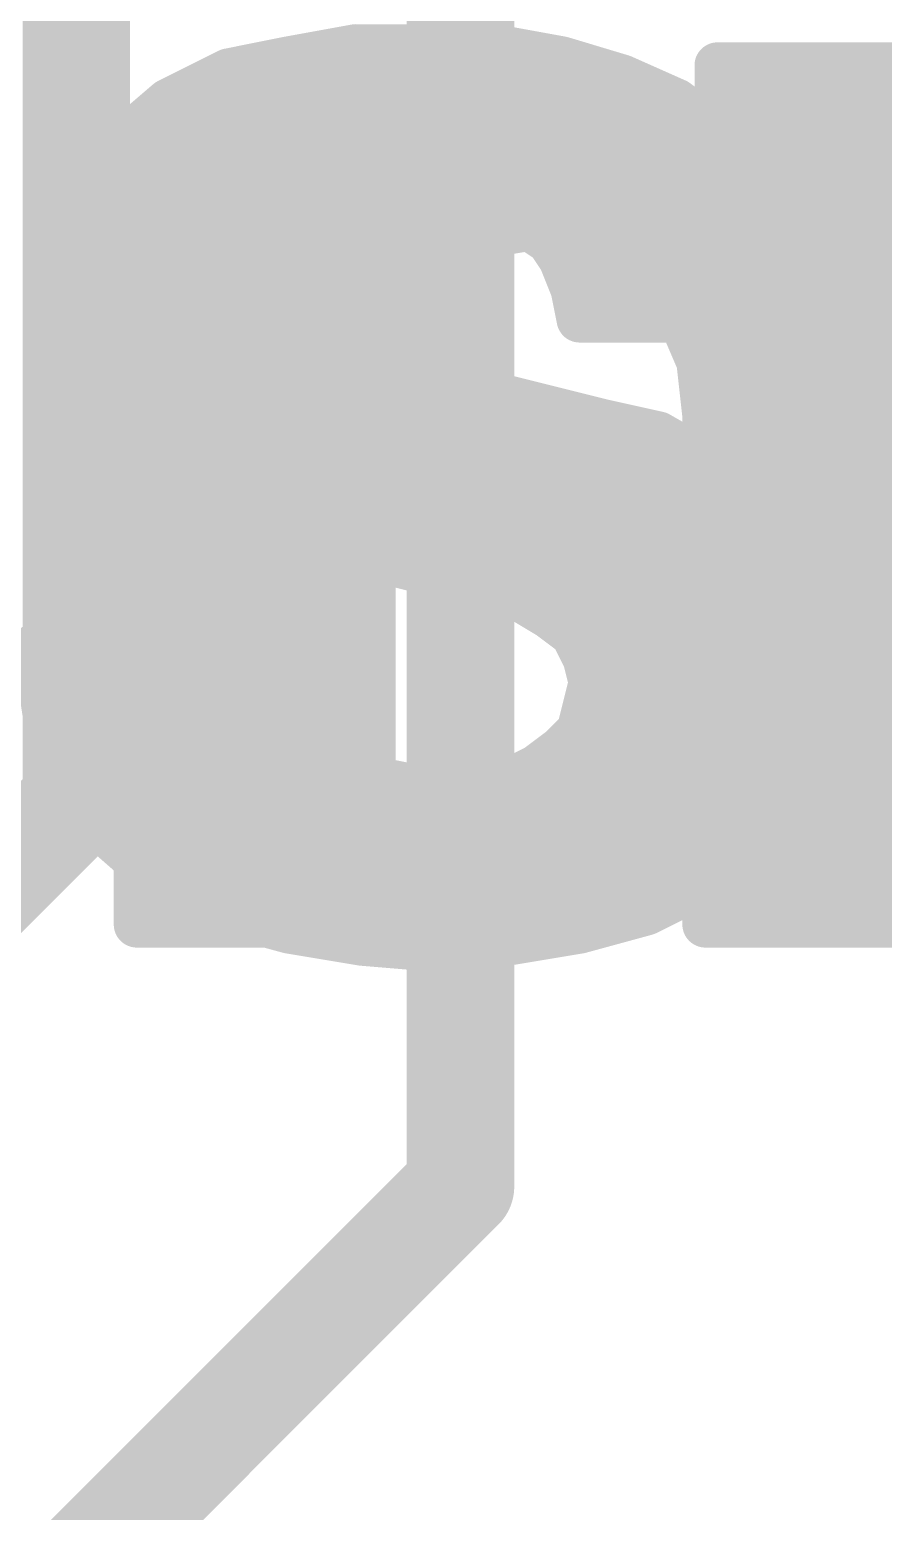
# Model space of a CAD drawing. Extents: x -29 to 78, y -12 to 55.
# Drawn here: x 12.242 to 13.653, y 16.226 to 18.675 of the extents above; entities that cross this region are included whole.
import ezdxf

# ---------------------------------------------------------------- set-up
doc = ezdxf.new("R2010")
doc.units = 0
for name, color, linetype in [('1', 12, 'CONTINUOUS'), ('21', 41, 'CONTINUOUS'), ('22', 40, 'CONTINUOUS')]:
    doc.layers.add(name, color=color, linetype=linetype)

msp = doc.modelspace()

# ---------------------------------------------------------------- linework, layer by layer
at = {"layer": '1', "const_width": 0.1778}
for points in [[(12.3191, 22.7322), (12.3191, 17.3991)], [(12.9541, 22.2242), (12.9541, 16.7632)], [(12.3191, 17.3991), (8.2941, 13.3741)], [(9.144, 12.9531), (12.9541, 16.7632)]]:
    msp.add_lwpolyline(points, dxfattribs=at)
at = {"layer": '1', "const_width": 0.0889}
for points in [[(12.3505, 17.3677, 1), (12.2877, 17.4305)], [(12.2747, 17.3991, 1), (12.3636, 17.3991)], [(12.9855, 16.7318, 1), (12.9227, 16.7946)], [(12.9097, 16.7632, 1), (12.9986, 16.7632)]]:
    msp.add_lwpolyline(points, format="xyb", dxfattribs=at)
at = {"layer": '21', "const_width": 0.0762}
for points in [[(12.571, 18.606), (12.671, 18.626)], [(12.671, 18.626), (12.781, 18.646)], [(12.781, 18.646), (13.011, 18.646)], [(13.011, 18.646), (13.121, 18.626)], [(13.121, 18.626), (13.221, 18.596)], [(12.471, 18.556), (12.571, 18.606)], [(12.5446, 18.5928), (13.2282, 18.5928)], [(13.221, 18.596), (13.311, 18.556)], [(12.401, 18.496), (12.471, 18.556)], [(13.311, 18.556), (13.391, 18.496)], [(12.425, 18.5166), (13.3635, 18.5166)], [(12.331, 18.416), (12.401, 18.496)], [(13.391, 18.496), (13.451, 18.416)], [(12.3524, 18.4404), (13.4327, 18.4404)], [(12.291, 18.316), (12.331, 18.416)], [(13.451, 18.416), (13.501, 18.316)], [(12.811, 18.386), (12.781, 18.376)], [(12.981, 18.386), (12.811, 18.386)], [(13.031, 18.366), (12.981, 18.386)], [(12.3103, 18.3642), (12.7356, 18.3642)], [(12.711, 18.356), (12.671, 18.296)], [(12.741, 18.366), (12.711, 18.356)], [(12.781, 18.376), (12.741, 18.366)], [(13.071, 18.346), (13.031, 18.366)], [(13.0346, 18.3642), (13.4769, 18.3642)], [(13.101, 18.326), (13.071, 18.346)], [(12.281, 18.196), (12.291, 18.316)], [(13.121, 18.296), (13.101, 18.326)], [(13.501, 18.316), (13.521, 18.196)], [(12.2887, 18.288), (12.671, 18.288)], [(12.671, 18.296), (12.671, 18.256)], [(13.141, 18.246), (13.121, 18.296)], [(13.1242, 18.288), (13.5057, 18.288)], [(12.671, 18.256), (12.681, 18.216)], [(13.151, 18.196), (13.141, 18.246)], [(12.2823, 18.2118), (12.6842, 18.2118)], [(12.681, 18.216), (12.711, 18.176)], [(13.1478, 18.2118), (13.5184, 18.2118)], [(12.291, 18.106), (12.281, 18.196)], [(13.521, 18.196), (13.151, 18.196)], [(12.711, 18.176), (12.751, 18.146)], [(12.2877, 18.1356), (12.7718, 18.1356)], [(12.751, 18.146), (12.811, 18.116)], [(12.811, 18.116), (12.871, 18.096)], [(12.321, 18.036), (12.291, 18.106)], [(12.871, 18.096), (12.951, 18.086)], [(12.951, 18.086), (13.191, 18.026)], [(12.311, 18.0594), (13.0574, 18.0594)], [(12.361, 17.976), (12.321, 18.036)], [(13.191, 18.026), (13.281, 18.006)], [(13.281, 18.006), (13.421, 17.926)], [(12.3562, 17.9832), (13.3209, 17.9832)], [(12.421, 17.936), (12.361, 17.976)], [(12.491, 17.896), (12.421, 17.936)], [(13.421, 17.926), (13.481, 17.876)], [(12.4718, 17.907), (13.4438, 17.907)], [(12.561, 17.866), (12.491, 17.896)], [(12.641, 17.836), (12.561, 17.866)], [(13.481, 17.876), (13.521, 17.816)], [(12.731, 17.816), (12.641, 17.836)], [(12.6644, 17.8308), (13.5111, 17.8308)], [(12.831, 17.796), (12.731, 17.816)], [(13.521, 17.816), (13.551, 17.746)], [(12.991, 17.756), (12.831, 17.796)], [(13.051, 17.736), (12.991, 17.756)], [(12.9952, 17.7546), (13.5473, 17.7546)], [(13.551, 17.746), (13.561, 17.656)], [(13.101, 17.706), (13.051, 17.736)], [(13.141, 17.676), (13.101, 17.706)], [(13.1378, 17.6784), (13.5585, 17.6784)], [(13.161, 17.636), (13.141, 17.676)], [(12.271, 17.526), (12.251, 17.656)], [(12.251, 17.656), (12.621, 17.656)], [(12.621, 17.656), (12.621, 17.596)], [(13.561, 17.656), (13.541, 17.526)], [(13.171, 17.596), (13.161, 17.636)], [(12.2593, 17.6022), (12.621, 17.6022)], [(12.621, 17.596), (12.641, 17.546)], [(13.151, 17.516), (13.171, 17.596)], [(13.1695, 17.6022), (13.5527, 17.6022)], [(12.641, 17.546), (12.671, 17.506)], [(12.311, 17.426), (12.271, 17.526)], [(12.271, 17.526), (12.656, 17.526)], [(13.1535, 17.526), (13.541, 17.526)], [(13.541, 17.526), (13.501, 17.416)], [(12.671, 17.506), (12.751, 17.446)], [(13.121, 17.486), (13.151, 17.516)], [(13.081, 17.456), (13.121, 17.486)], [(12.3015, 17.4498), (12.7459, 17.4498)], [(13.041, 17.436), (13.081, 17.456)], [(13.0686, 17.4498), (13.5133, 17.4498)], [(12.381, 17.336), (12.311, 17.426)], [(12.751, 17.446), (12.811, 17.436)], [(12.811, 17.436), (12.861, 17.426)], [(12.861, 17.426), (12.921, 17.416)], [(12.921, 17.416), (12.961, 17.426)], [(12.961, 17.426), (13.001, 17.426)], [(13.001, 17.426), (13.041, 17.436)], [(13.501, 17.416), (13.441, 17.336)], [(12.3518, 17.3736), (13.4692, 17.3736)], [(12.461, 17.266), (12.381, 17.336)], [(13.441, 17.336), (13.361, 17.266)], [(12.4251, 17.2974), (13.3969, 17.2974)], [(12.561, 17.216), (12.461, 17.266)], [(13.361, 17.266), (13.261, 17.216)], [(12.5506, 17.2212), (13.2714, 17.2212)], [(12.671, 17.186), (12.561, 17.216)], [(13.261, 17.216), (13.151, 17.186)], [(12.791, 17.166), (12.671, 17.186)], [(13.151, 17.186), (13.031, 17.166)], [(12.911, 17.156), (12.791, 17.166)], [(13.031, 17.166), (12.911, 17.156)]]:
    msp.add_lwpolyline(points, dxfattribs=at)
at = {"layer": '21', "const_width": 0.0381}
for points in [[(12.6676, 18.6447, 1), (12.6744, 18.6073)], [(12.6747, 18.6073, 1), (12.6673, 18.6447)], [(12.781, 18.6651, 1), (12.781, 18.627)], [(12.7844, 18.6273, 1), (12.7776, 18.6647)], [(13.0144, 18.6647, 1), (13.0076, 18.6273)], [(13.011, 18.627, 1), (13.011, 18.6651)], [(13.1265, 18.6442, 1), (13.1155, 18.6078)], [(13.1176, 18.6073, 1), (13.1244, 18.6447)], [(12.5673, 18.6247, 1), (12.5747, 18.5873)], [(12.5795, 18.589, 1), (12.5625, 18.623)], [(12.5446, 18.6119, 1), (12.5446, 18.5738)], [(13.2287, 18.6134, 1), (13.2133, 18.5786)], [(13.2155, 18.5778, 1), (13.2265, 18.6142)], [(13.2282, 18.5738, 1), (13.2282, 18.6119)], [(12.4625, 18.573, 1), (12.4795, 18.539)], [(12.4834, 18.5415, 1), (12.4586, 18.5705)], [(13.3224, 18.5712, 1), (13.2996, 18.5408)], [(13.3033, 18.5386, 1), (13.3187, 18.5734)], [(12.425, 18.5357, 1), (12.425, 18.4976)], [(13.3635, 18.4976, 1), (13.3635, 18.5357)], [(12.3886, 18.5105, 1), (12.4134, 18.4815)], [(12.4153, 18.4835, 1), (12.3867, 18.5085)], [(13.4062, 18.5074, 1), (13.3758, 18.4846)], [(13.3796, 18.4808, 1), (13.4024, 18.5112)], [(12.3524, 18.4595, 1), (12.3524, 18.4214)], [(13.4327, 18.4214, 1), (13.4327, 18.4595)], [(12.3167, 18.4285, 1), (12.3453, 18.4035)], [(12.3487, 18.4089, 1), (12.3133, 18.4231)], [(13.468, 18.4245, 1), (13.434, 18.4075)], [(13.4358, 18.4046, 1), (13.4662, 18.4274)], [(12.811, 18.405, 1), (12.811, 18.3669)], [(12.817, 18.3679, 1), (12.805, 18.4041)], [(12.9881, 18.4037, 1), (12.9739, 18.3683)], [(12.981, 18.3669, 1), (12.981, 18.405)], [(12.3103, 18.3833, 1), (12.3103, 18.3452)], [(12.705, 18.3741, 1), (12.717, 18.3379)], [(12.7269, 18.3454, 1), (12.6951, 18.3666)], [(12.7364, 18.3845, 1), (12.7456, 18.3475)], [(12.747, 18.3479, 1), (12.735, 18.3841)], [(12.7356, 18.3452, 1), (12.7356, 18.3833)], [(12.775, 18.3941, 1), (12.787, 18.3579)], [(12.7856, 18.3575, 1), (12.7764, 18.3945)], [(13.0395, 18.383, 1), (13.0225, 18.349)], [(13.0346, 18.3833, 1), (13.0346, 18.3452)], [(13.0239, 18.3483, 1), (13.0381, 18.3837)], [(13.4769, 18.3452, 1), (13.4769, 18.3833)], [(13.0816, 18.3619, 1), (13.0604, 18.3301)], [(13.0625, 18.329, 1), (13.0795, 18.363)], [(12.31, 18.3144, 1), (12.272, 18.3176)], [(13.1169, 18.3366, 1), (13.0851, 18.3154)], [(13.0904, 18.3101, 1), (13.1116, 18.3419)], [(13.5198, 18.3191, 1), (13.4822, 18.3129)], [(13.484, 18.3075, 1), (13.518, 18.3245)], [(12.2887, 18.3071, 1), (12.2887, 18.269)], [(12.2733, 18.3231, 1), (12.3087, 18.3089)], [(12.6551, 18.3066, 1), (12.6869, 18.2854)], [(12.6901, 18.296, 1), (12.652, 18.296)], [(12.671, 18.269, 1), (12.671, 18.3071)], [(13.1387, 18.3031, 1), (13.1033, 18.2889)], [(13.1242, 18.3071, 1), (13.1242, 18.269)], [(13.1051, 18.2854, 1), (13.1369, 18.3066)], [(13.5057, 18.269, 1), (13.5057, 18.3071)], [(12.6895, 18.2606, 1), (12.6525, 18.2514)], [(12.652, 18.256, 1), (12.6901, 18.256)], [(13.1597, 18.2497, 1), (13.1223, 18.2423)], [(13.1233, 18.2389, 1), (13.1587, 18.2531)], [(12.2823, 18.2309, 1), (12.2823, 18.1928)], [(12.6962, 18.2274, 1), (12.6658, 18.2046)], [(12.6842, 18.1928, 1), (12.6842, 18.2309)], [(13.1478, 18.2309, 1), (13.1478, 18.1928)], [(13.5184, 18.1928, 1), (13.5184, 18.2309)], [(12.2999, 18.1981, 1), (12.2621, 18.1939)], [(12.6625, 18.2114, 1), (12.6995, 18.2206)], [(13.151, 18.2151, 1), (13.151, 18.177)], [(13.521, 18.177, 1), (13.521, 18.2151)], [(12.262, 18.1976, 1), (12.3, 18.1944)], [(12.7224, 18.1912, 1), (12.6996, 18.1608)], [(12.6958, 18.1646, 1), (12.7262, 18.1874)], [(13.1323, 18.1923, 1), (13.1697, 18.1997)], [(13.5022, 18.1929, 1), (13.5398, 18.1991)], [(12.2877, 18.1547, 1), (12.2877, 18.1166)], [(12.7595, 18.163, 1), (12.7425, 18.129)], [(12.7396, 18.1308, 1), (12.7624, 18.1612)], [(12.7718, 18.1166, 1), (12.7718, 18.1547)], [(12.817, 18.1341, 1), (12.805, 18.0979)], [(12.8025, 18.099, 1), (12.8195, 18.133)], [(12.3085, 18.1135, 1), (12.2735, 18.0985)], [(12.2721, 18.1039, 1), (12.3099, 18.1081)], [(12.8734, 18.1149, 1), (12.8686, 18.0771)], [(12.865, 18.0779, 1), (12.877, 18.1141)], [(12.9556, 18.1045, 1), (12.9464, 18.0675)], [(12.9486, 18.0671, 1), (12.9534, 18.1049)], [(12.311, 18.0785, 1), (12.311, 18.0404)], [(12.3369, 18.0466, 1), (12.3051, 18.0254)], [(13.0574, 18.0404, 1), (13.0574, 18.0785)], [(12.3035, 18.0285, 1), (12.3385, 18.0435)], [(13.1951, 18.0446, 1), (13.1869, 18.0074)], [(13.1864, 18.0075, 1), (13.1956, 18.0445)], [(13.2905, 18.0225, 1), (13.2715, 17.9895)], [(13.2769, 17.9874, 1), (13.2851, 18.0246)], [(12.3562, 18.0023, 1), (12.3562, 17.9642)], [(12.3716, 17.9919, 1), (12.3504, 17.9601)], [(12.3451, 17.9654, 1), (12.3769, 17.9866)], [(13.3209, 17.9642, 1), (13.3209, 18.0023)], [(12.4305, 17.9525, 1), (12.4115, 17.9195)], [(12.4104, 17.9201, 1), (12.4316, 17.9519)], [(13.4332, 17.9406, 1), (13.4088, 17.9114)], [(13.4115, 17.9095, 1), (13.4305, 17.9425)], [(12.4718, 17.9261, 1), (12.4718, 17.888)], [(12.4985, 17.9135, 1), (12.4835, 17.8785)], [(12.4815, 17.8795, 1), (12.5005, 17.9125)], [(13.4438, 17.888, 1), (13.4438, 17.9261)], [(12.5677, 17.8838, 1), (12.5543, 17.8482)], [(12.5535, 17.8485, 1), (12.5685, 17.8835)], [(13.4969, 17.8866, 1), (13.4651, 17.8654)], [(13.4688, 17.8614, 1), (13.4932, 17.8906)], [(12.6451, 17.8546, 1), (12.6369, 17.8174)], [(12.6343, 17.8182, 1), (12.6477, 17.8538)], [(12.6644, 17.8498, 1), (12.6644, 17.8117)], [(12.7347, 17.8347, 1), (12.7273, 17.7973)], [(12.7269, 17.7974, 1), (12.7351, 17.8346)], [(13.5385, 17.8235, 1), (13.5035, 17.8085)], [(13.5111, 17.8117, 1), (13.5111, 17.8498)], [(12.8356, 17.8145, 1), (12.8264, 17.7775)], [(12.8273, 17.7773, 1), (12.8347, 17.8147)], [(13.5051, 17.8054, 1), (13.5369, 17.8266)], [(12.997, 17.7741, 1), (12.985, 17.7379)], [(12.9952, 17.7736, 1), (12.9952, 17.7355)], [(12.9864, 17.7375, 1), (12.9956, 17.7745)], [(13.5699, 17.7481, 1), (13.5321, 17.7439)], [(13.5473, 17.7355, 1), (13.5473, 17.7736)], [(13.0608, 17.7523, 1), (13.0412, 17.7197)], [(13.045, 17.7179, 1), (13.057, 17.7541)], [(13.5335, 17.7385, 1), (13.5685, 17.7535)], [(13.1124, 17.7212, 1), (13.0896, 17.6908)], [(13.0912, 17.6897, 1), (13.1108, 17.7223)], [(13.1378, 17.6974, 1), (13.1378, 17.6593)], [(13.158, 17.6845, 1), (13.124, 17.6675)], [(13.1296, 17.6608, 1), (13.1524, 17.6912)], [(13.5585, 17.6593, 1), (13.5585, 17.6974)], [(12.251, 17.6751, 1), (12.251, 17.637)], [(12.2698, 17.6589, 1), (12.2322, 17.6531)], [(12.6401, 17.656, 1), (12.602, 17.656)], [(12.621, 17.637, 1), (12.621, 17.6751)], [(13.5798, 17.6531, 1), (13.5422, 17.6589)], [(13.1795, 17.6406, 1), (13.1425, 17.6314)], [(13.144, 17.6275, 1), (13.178, 17.6445)], [(13.5421, 17.6539, 1), (13.5799, 17.6581)], [(12.2593, 17.6212, 1), (12.2593, 17.5831)], [(12.6387, 17.6031, 1), (12.6033, 17.5889)], [(12.621, 17.5831, 1), (12.621, 17.6212)], [(13.1695, 17.6212, 1), (13.1695, 17.5831)], [(13.1895, 17.5914, 1), (13.1525, 17.6006)], [(13.5527, 17.5831, 1), (13.5527, 17.6212)], [(12.602, 17.596, 1), (12.6401, 17.596)], [(13.1525, 17.5914, 1), (13.1895, 17.6006)], [(12.6562, 17.5574, 1), (12.6258, 17.5346)], [(12.2887, 17.5331, 1), (12.2533, 17.5189)], [(12.271, 17.545, 1), (12.271, 17.5069)], [(12.6233, 17.5389, 1), (12.6587, 17.5531)], [(12.656, 17.5069, 1), (12.656, 17.545)], [(13.1535, 17.545, 1), (13.1535, 17.5069)], [(13.5589, 17.5195, 1), (13.5231, 17.5325)], [(13.541, 17.5069, 1), (13.541, 17.545)], [(12.2522, 17.5231, 1), (12.2898, 17.5289)], [(12.6824, 17.5212, 1), (12.6596, 17.4908)], [(12.6558, 17.4946, 1), (12.6862, 17.5174)], [(13.1325, 17.5206, 1), (13.1695, 17.5114)], [(13.1645, 17.5025, 1), (13.1375, 17.5295)], [(13.5222, 17.5289, 1), (13.5598, 17.5231)], [(13.1075, 17.4995, 1), (13.1345, 17.4725)], [(13.1324, 17.4708, 1), (13.1096, 17.5012)], [(12.3015, 17.4688, 1), (12.3015, 17.4307)], [(12.7459, 17.4307, 1), (12.7459, 17.4688)], [(13.0686, 17.4688, 1), (13.0686, 17.4307)], [(13.0696, 17.4712, 1), (13.0924, 17.4408)], [(13.0895, 17.439, 1), (13.0725, 17.473)], [(13.5133, 17.4307, 1), (13.5133, 17.4688)], [(12.326, 17.4377, 1), (12.296, 17.4143)], [(12.7541, 17.4648, 1), (12.7479, 17.4272)], [(12.7396, 17.4308, 1), (12.7624, 17.4612)], [(12.8147, 17.4547, 1), (12.8073, 17.4173)], [(12.8079, 17.4172, 1), (12.8141, 17.4548)], [(12.8641, 17.4448, 1), (12.8579, 17.4072)], [(12.8573, 17.4073, 1), (12.8647, 17.4447)], [(12.961, 17.4451, 1), (12.961, 17.407)], [(12.9656, 17.4075, 1), (12.9564, 17.4445)], [(12.9964, 17.4445, 1), (13.0056, 17.4075)], [(13.001, 17.407, 1), (13.001, 17.4451)], [(13.0325, 17.453, 1), (13.0495, 17.419)], [(13.0456, 17.4175, 1), (13.0364, 17.4545)], [(12.2933, 17.4189, 1), (12.3287, 17.4331)], [(12.9164, 17.4345, 1), (12.9256, 17.3975)], [(12.9179, 17.3972, 1), (12.9241, 17.4348)], [(13.4831, 17.4225, 1), (13.5189, 17.4095)], [(13.5162, 17.4046, 1), (13.4858, 17.4274)], [(12.3518, 17.3926, 1), (12.3518, 17.3545)], [(13.4692, 17.3545, 1), (13.4692, 17.3926)], [(12.3935, 17.3503, 1), (12.3685, 17.3217)], [(12.366, 17.3243, 1), (12.396, 17.3477)], [(13.4258, 17.3474, 1), (13.4562, 17.3246)], [(13.4535, 17.3217, 1), (13.4285, 17.3503)], [(12.4251, 17.3164, 1), (12.4251, 17.2783)], [(13.3969, 17.2783, 1), (13.3969, 17.3164)], [(12.4695, 17.283, 1), (12.4525, 17.249)], [(12.4485, 17.2517, 1), (12.4735, 17.2803)], [(13.3485, 17.2803, 1), (13.3735, 17.2517)], [(13.3695, 17.249, 1), (13.3525, 17.283)], [(12.5506, 17.2402, 1), (12.5506, 17.2021)], [(12.566, 17.2344, 1), (12.556, 17.1976)], [(12.5525, 17.199, 1), (12.5695, 17.233)], [(13.2525, 17.233, 1), (13.2695, 17.199)], [(13.266, 17.1976, 1), (13.256, 17.2344)], [(13.2714, 17.2021, 1), (13.2714, 17.2402)], [(12.6741, 17.2048, 1), (12.6679, 17.1672)], [(12.666, 17.1676, 1), (12.676, 17.2044)], [(13.146, 17.2044, 1), (13.156, 17.1676)], [(13.1541, 17.1672, 1), (13.1479, 17.2048)], [(12.7926, 17.185, 1), (12.7894, 17.147)], [(12.7879, 17.1472, 1), (12.7941, 17.1848)], [(12.9094, 17.175, 1), (12.9126, 17.137)], [(12.9094, 17.137, 1), (12.9126, 17.175)], [(13.0279, 17.1848, 1), (13.0341, 17.1472)], [(13.0326, 17.147, 1), (13.0294, 17.185)]]:
    msp.add_lwpolyline(points, format="xyb", dxfattribs=at)
at = {"layer": '22', "const_width": 0.0762}
for points in [[(12.799, 18.636), (12.689, 18.606)], [(12.939, 18.646), (12.799, 18.636)], [(12.999, 18.646), (12.939, 18.646)], [(13.059, 18.636), (12.999, 18.646)], [(13.179, 18.596), (13.059, 18.636)], [(12.689, 18.606), (12.599, 18.556)], [(13.749, 18.616), (13.379, 18.616)], [(13.379, 18.616), (13.379, 18.416)], [(12.6652, 18.5928), (13.1838, 18.5928)], [(13.239, 18.556), (13.179, 18.596)], [(13.379, 18.5928), (13.749, 18.5928)], [(12.599, 18.556), (12.529, 18.486)], [(13.289, 18.516), (13.239, 18.556)], [(12.5596, 18.5166), (13.2883, 18.5166)], [(13.329, 18.476), (13.289, 18.516)], [(13.379, 18.5166), (13.749, 18.5166)], [(12.529, 18.486), (12.479, 18.406)], [(13.369, 18.416), (13.329, 18.476)], [(12.5005, 18.4404), (13.3527, 18.4404)], [(13.379, 18.4404), (13.749, 18.4404)], [(12.479, 18.406), (12.449, 18.306)], [(13.379, 18.416), (13.369, 18.416)], [(12.4665, 18.3642), (13.749, 18.3642)], [(12.949, 18.326), (12.999, 18.336)], [(12.999, 18.336), (13.059, 18.346)], [(13.059, 18.346), (13.139, 18.336)], [(13.139, 18.336), (13.199, 18.326)], [(12.449, 18.306), (12.429, 18.196)], [(12.899, 18.296), (12.949, 18.326)], [(13.199, 18.326), (13.249, 18.296)], [(12.4457, 18.288), (12.893, 18.288)], [(12.869, 18.256), (12.899, 18.296)], [(13.249, 18.296), (13.289, 18.246)], [(13.2554, 18.288), (13.749, 18.288)], [(12.839, 18.206), (12.869, 18.256)], [(13.289, 18.246), (13.319, 18.196)], [(12.4319, 18.2118), (12.8425, 18.2118)], [(13.3095, 18.2118), (13.749, 18.2118)], [(12.429, 18.196), (12.419, 18.066)], [(12.829, 18.146), (12.839, 18.206)], [(13.319, 18.196), (13.349, 18.126)], [(12.4244, 18.1356), (12.8275, 18.1356)], [(12.819, 18.076), (12.829, 18.146)], [(13.3449, 18.1356), (13.749, 18.1356)], [(13.349, 18.126), (13.359, 18.036)], [(12.419, 18.066), (12.419, 17.196)], [(12.809, 17.996), (12.819, 18.076)], [(12.419, 18.0594), (12.8169, 18.0594)], [(13.3564, 18.0594), (13.749, 18.0594)], [(13.359, 18.036), (13.359, 17.196)], [(12.809, 17.196), (12.809, 17.996)], [(12.419, 17.9832), (12.809, 17.9832)], [(13.359, 17.9832), (13.749, 17.9832)], [(12.419, 17.907), (12.809, 17.907)], [(13.359, 17.907), (13.749, 17.907)], [(12.419, 17.8308), (12.809, 17.8308)], [(13.359, 17.8308), (13.749, 17.8308)], [(12.419, 17.7546), (12.809, 17.7546)], [(13.359, 17.7546), (13.749, 17.7546)], [(12.419, 17.6784), (12.809, 17.6784)], [(13.359, 17.6784), (13.749, 17.6784)], [(12.419, 17.6022), (12.809, 17.6022)], [(13.359, 17.6022), (13.749, 17.6022)], [(12.419, 17.526), (12.809, 17.526)], [(13.359, 17.526), (13.749, 17.526)], [(12.419, 17.4498), (12.809, 17.4498)], [(13.359, 17.4498), (13.749, 17.4498)], [(12.419, 17.3736), (12.809, 17.3736)], [(13.359, 17.3736), (13.749, 17.3736)], [(12.419, 17.2974), (12.809, 17.2974)], [(13.359, 17.2974), (13.749, 17.2974)], [(12.419, 17.2212), (12.809, 17.2212)], [(13.359, 17.2212), (13.749, 17.2212)], [(12.419, 17.196), (12.809, 17.196)], [(13.359, 17.196), (13.749, 17.196)]]:
    msp.add_lwpolyline(points, dxfattribs=at)
at = {"layer": '22', "const_width": 0.0381}
for points in [[(12.7976, 18.655, 1), (12.8004, 18.617)], [(12.804, 18.6176, 1), (12.794, 18.6544)], [(12.939, 18.6651, 1), (12.939, 18.627)], [(12.9404, 18.627, 1), (12.9376, 18.665)], [(13.0021, 18.6648, 1), (12.9959, 18.6272)], [(12.999, 18.627, 1), (12.999, 18.6651)], [(13.065, 18.6541, 1), (13.053, 18.6179)], [(13.0559, 18.6172, 1), (13.0621, 18.6548)], [(12.684, 18.6244, 1), (12.694, 18.5876)], [(12.6983, 18.5893, 1), (12.6797, 18.6227)], [(13.379, 18.635, 1), (13.379, 18.5969)], [(13.3981, 18.616, 1), (13.36, 18.616)], [(12.6652, 18.6119, 1), (12.6652, 18.5738)], [(13.1896, 18.6119, 1), (13.1684, 18.5801)], [(13.173, 18.5779, 1), (13.185, 18.6141)], [(13.1838, 18.5738, 1), (13.1838, 18.6119)], [(13.379, 18.6119, 1), (13.379, 18.5738)], [(12.5897, 18.5727, 1), (12.6083, 18.5393)], [(12.6125, 18.5425, 1), (12.5855, 18.5695)], [(13.2509, 18.5709, 1), (13.2271, 18.5411)], [(13.2284, 18.5401, 1), (13.2496, 18.5719)], [(12.5596, 18.5357, 1), (12.5596, 18.4976)], [(13.3025, 18.5295, 1), (13.2755, 18.5025)], [(13.2771, 18.5011, 1), (13.3009, 18.5309)], [(13.2883, 18.4976, 1), (13.2883, 18.5357)], [(13.379, 18.5357, 1), (13.379, 18.4976)], [(12.5155, 18.4995, 1), (12.5425, 18.4725)], [(12.5452, 18.4759, 1), (12.5128, 18.4961)], [(13.3449, 18.4866, 1), (13.3131, 18.4654)], [(13.3155, 18.4625, 1), (13.3425, 18.4895)], [(12.5005, 18.4595, 1), (12.5005, 18.4214)], [(13.3527, 18.4214, 1), (13.3527, 18.4595)], [(13.379, 18.4595, 1), (13.379, 18.4214)], [(12.4972, 18.4005, 1), (12.4608, 18.4115)], [(13.369, 18.4351, 1), (13.369, 18.397)], [(13.3531, 18.4054, 1), (13.3849, 18.4266)], [(13.379, 18.397, 1), (13.379, 18.4351)], [(12.4628, 18.4161, 1), (12.4952, 18.3959)], [(13.36, 18.416, 1), (13.3981, 18.416)], [(12.4665, 18.3833, 1), (12.4665, 18.3452)], [(12.9959, 18.3548, 1), (13.0021, 18.3172)], [(13.0027, 18.3173, 1), (12.9953, 18.3547)], [(13.0614, 18.3649, 1), (13.0566, 18.3271)], [(13.0621, 18.3272, 1), (13.0559, 18.3648)], [(13.1421, 18.3548, 1), (13.1359, 18.3172)], [(13.1366, 18.3171, 1), (13.1414, 18.3549)], [(12.4677, 18.3026, 1), (12.4303, 18.3094)], [(12.9453, 18.3447, 1), (12.9527, 18.3073)], [(12.9588, 18.3097, 1), (12.9392, 18.3423)], [(13.2088, 18.3423, 1), (13.1892, 18.3097)], [(13.1959, 18.3072, 1), (13.2021, 18.3448)], [(12.4457, 18.3071, 1), (12.4457, 18.269)], [(12.4308, 18.3115, 1), (12.4672, 18.3005)], [(12.8892, 18.3123, 1), (12.9088, 18.2797)], [(12.9142, 18.2846, 1), (12.8838, 18.3074)], [(12.893, 18.269, 1), (12.893, 18.3071)], [(13.2639, 18.3079, 1), (13.2341, 18.2841)], [(13.2554, 18.3071, 1), (13.2554, 18.269)], [(13.2392, 18.2797, 1), (13.2588, 18.3123)], [(12.8853, 18.2462, 1), (12.8527, 18.2658)], [(12.8538, 18.2674, 1), (12.8842, 18.2446)], [(13.3053, 18.2558, 1), (13.2727, 18.2362)], [(13.2741, 18.2341, 1), (13.3039, 18.2579)], [(12.4319, 18.2309, 1), (12.4319, 18.1928)], [(12.8425, 18.1928, 1), (12.8425, 18.2309)], [(13.3095, 18.2309, 1), (13.3095, 18.1928)], [(12.448, 18.1945, 1), (12.41, 18.1975)], [(12.8227, 18.2158, 1), (12.8553, 18.1962)], [(12.8578, 18.2029, 1), (12.8202, 18.2091)], [(13.3365, 18.2035, 1), (13.3015, 18.1885)], [(13.3027, 18.1862, 1), (13.3353, 18.2058)], [(12.4103, 18.1994, 1), (12.4477, 18.1926)], [(12.4244, 18.1547, 1), (12.4244, 18.1166)], [(12.8479, 18.1433, 1), (12.8101, 18.1487)], [(12.8275, 18.1166, 1), (12.8275, 18.1547)], [(13.3449, 18.1547, 1), (13.3449, 18.1166)], [(12.8102, 18.1491, 1), (12.8478, 18.1429)], [(13.3679, 18.1281, 1), (13.3301, 18.1239)], [(13.3315, 18.1185, 1), (13.3665, 18.1335)], [(12.4381, 18.066, 1), (12.4, 18.066)], [(12.8379, 18.0736, 1), (12.8001, 18.0784)], [(12.419, 18.0785, 1), (12.419, 18.0404)], [(12.4, 18.0675, 1), (12.438, 18.0645)], [(12.8001, 18.0787, 1), (12.8379, 18.0733)], [(12.8169, 18.0404, 1), (12.8169, 18.0785)], [(13.3564, 18.0785, 1), (13.3564, 18.0404)], [(13.378, 18.036, 1), (13.3399, 18.036)], [(13.3401, 18.0339, 1), (13.3779, 18.0381)], [(12.8281, 17.996, 1), (12.79, 17.996)], [(12.419, 18.0023, 1), (12.419, 17.9642)], [(12.7901, 17.9984, 1), (12.8279, 17.9936)], [(12.809, 17.9642, 1), (12.809, 18.0023)], [(13.359, 18.0023, 1), (13.359, 17.9642)], [(12.419, 17.9261, 1), (12.419, 17.888)], [(12.809, 17.888, 1), (12.809, 17.9261)], [(13.359, 17.9261, 1), (13.359, 17.888)], [(12.419, 17.8498, 1), (12.419, 17.8117)], [(12.809, 17.8117, 1), (12.809, 17.8498)], [(13.359, 17.8498, 1), (13.359, 17.8117)], [(12.419, 17.7736, 1), (12.419, 17.7355)], [(12.809, 17.7355, 1), (12.809, 17.7736)], [(13.359, 17.7736, 1), (13.359, 17.7355)], [(12.419, 17.6974, 1), (12.419, 17.6593)], [(12.809, 17.6593, 1), (12.809, 17.6974)], [(13.359, 17.6974, 1), (13.359, 17.6593)], [(12.419, 17.6212, 1), (12.419, 17.5831)], [(12.809, 17.5831, 1), (12.809, 17.6212)], [(13.359, 17.6212, 1), (13.359, 17.5831)], [(12.419, 17.545, 1), (12.419, 17.5069)], [(12.809, 17.5069, 1), (12.809, 17.545)], [(13.359, 17.545, 1), (13.359, 17.5069)], [(12.419, 17.4688, 1), (12.419, 17.4307)], [(12.809, 17.4307, 1), (12.809, 17.4688)], [(13.359, 17.4688, 1), (13.359, 17.4307)], [(12.419, 17.3926, 1), (12.419, 17.3545)], [(12.809, 17.3545, 1), (12.809, 17.3926)], [(13.359, 17.3926, 1), (13.359, 17.3545)], [(12.419, 17.3164, 1), (12.419, 17.2783)], [(12.809, 17.2783, 1), (12.809, 17.3164)], [(13.359, 17.3164, 1), (13.359, 17.2783)], [(12.419, 17.2402, 1), (12.419, 17.2021)], [(12.809, 17.2021, 1), (12.809, 17.2402)], [(13.359, 17.2402, 1), (13.359, 17.2021)], [(12.419, 17.2151, 1), (12.419, 17.177)], [(12.809, 17.177, 1), (12.809, 17.2151)], [(13.359, 17.2151, 1), (13.359, 17.177)], [(12.4, 17.196, 1), (12.4381, 17.196)], [(12.79, 17.196, 1), (12.8281, 17.196)], [(13.3399, 17.196, 1), (13.378, 17.196)]]:
    msp.add_lwpolyline(points, format="xyb", dxfattribs=at)

doc.saveas('drawing.dxf')
